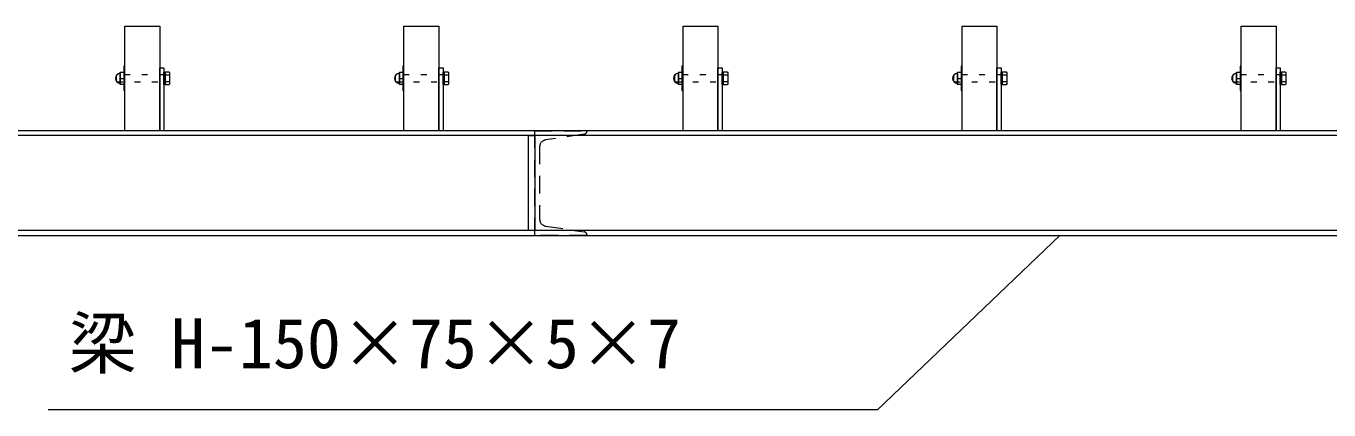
# Model space of a CAD drawing. Units: millimetres, scale not verified. Extents: x -11700 to 11700, y -8360 to 8374.
# Drawn here: x -4979 to -3111, y 5759 to 6309 of the extents above; entities that cross this region are included whole.
import ezdxf
from ezdxf.enums import TextEntityAlignment as Align

# ---------------------------------------------------------------- set-up
doc = ezdxf.new("R2010")
doc.units = ezdxf.units.MM
doc.header["$LTSCALE"] = 60
doc.linetypes.add('USER4', pattern=[0.694427, 0.416718, -0.27771])
doc.linetypes.add('USER5', pattern=[0.416565, 0.138855, -0.27771])
doc.layers.add('0-1_IMPORTED', color=30, linetype='Continuous', lineweight=18)
doc.styles.add('ＭＳ ゴシック', font='')
doc.styles.get('ＭＳ ゴシック').set_extended_font_data('MS Gothic')

msp = doc.modelspace()

# ---------------------------------------------------------------- linework, layer by layer
at = {"layer": '0-1_IMPORTED'}
for p, q in [((-4843.46, 6241.38), (-4843.46, 6227.08)), ((-4773.57, 6238.85), (-4779.36, 6238.85)), ((-4443.46, 6241.38), (-4443.46, 6227.08)), ((-4373.57, 6238.85), (-4379.36, 6238.85)), ((-4043.46, 6241.38), (-4043.46, 6227.08)), ((-3973.57, 6238.85), (-3979.36, 6238.85)), ((-3643.46, 6241.38), (-3643.46, 6227.08)), ((-3573.57, 6238.85), (-3579.36, 6238.85)), ((-3243.46, 6241.38), (-3243.46, 6227.08)), ((-3173.57, 6238.85), (-3179.36, 6238.85)), ((-4842.75, 6234.23), (-4839.18, 6234.23)), ((-4779.36, 6229.61), (-4773.57, 6229.61)), ((-4442.75, 6234.23), (-4439.18, 6234.23)), ((-4379.36, 6229.61), (-4373.57, 6229.61)), ((-4042.75, 6234.23), (-4039.18, 6234.23)), ((-3979.36, 6229.61), (-3973.57, 6229.61)), ((-3642.75, 6234.23), (-3639.18, 6234.23)), ((-3579.36, 6229.61), (-3573.57, 6229.61)), ((-3242.75, 6234.23), (-3239.18, 6234.23)), ((-3179.36, 6229.61), (-3173.57, 6229.61)), ((-1111.96, 6152.23), (-5611.96, 6152.23)), ((-1111.96, 6016.23), (-5611.96, 6016.23))]:
    msp.add_line(p, q, dxfattribs=at)
at = {"layer": '0-1_IMPORTED', "linetype": 'USER4'}
for p, q in [((-4178.72, 6154.2), (-4233.94, 6145.95)), ((-4242.46, 6136.06), (-4242.46, 6032.41)), ((-4233.94, 6022.52), (-4178.72, 6014.26))]:
    msp.add_line(p, q, dxfattribs=at)
at = {"layer": '0-1_IMPORTED', "color": 1}
for q in [(-3496.72, 6009.23), (-4946.76, 5758.98)]:
    msp.add_line((-3758.07, 5758.98), q, dxfattribs=at)
at = {"layer": '0-1_IMPORTED'}
for points in [[(-4836.96, 6309.23), (-4786.96, 6309.23), (-4786.96, 6159.23), (-4836.96, 6159.23)], [(-4436.96, 6309.23), (-4386.96, 6309.23), (-4386.96, 6159.23), (-4436.96, 6159.23)], [(-4036.96, 6309.23), (-3986.96, 6309.23), (-3986.96, 6159.23), (-4036.96, 6159.23)], [(-3636.96, 6309.23), (-3586.96, 6309.23), (-3586.96, 6159.23), (-3636.96, 6159.23)], [(-3236.96, 6309.23), (-3186.96, 6309.23), (-3186.96, 6159.23), (-3236.96, 6159.23)], [(-4843.46, 6243.23), (-4838.46, 6243.23), (-4838.46, 6225.23), (-4843.46, 6225.23)], [(-4836.96, 6251.73), (-4838.46, 6251.73), (-4838.46, 6216.73), (-4836.96, 6216.73)], [(-4786.96, 6249.23), (-4780.96, 6249.23), (-4780.96, 6159.23), (-4786.96, 6159.23)], [(-4780.96, 6243.23), (-4779.36, 6243.23), (-4779.36, 6225.23), (-4780.96, 6225.23)], [(-4779.36, 6243.47), (-4773.57, 6243.47), (-4772.85, 6242.23), (-4772.85, 6226.23), (-4773.57, 6224.99), (-4779.36, 6224.99)], [(-4443.46, 6243.23), (-4438.46, 6243.23), (-4438.46, 6225.23), (-4443.46, 6225.23)], [(-4436.96, 6251.73), (-4438.46, 6251.73), (-4438.46, 6216.73), (-4436.96, 6216.73)], [(-4386.96, 6249.23), (-4380.96, 6249.23), (-4380.96, 6159.23), (-4386.96, 6159.23)], [(-4380.96, 6243.23), (-4379.36, 6243.23), (-4379.36, 6225.23), (-4380.96, 6225.23)], [(-4379.36, 6243.47), (-4373.57, 6243.47), (-4372.85, 6242.23), (-4372.85, 6226.23), (-4373.57, 6224.99), (-4379.36, 6224.99)], [(-4043.46, 6243.23), (-4038.46, 6243.23), (-4038.46, 6225.23), (-4043.46, 6225.23)], [(-4036.96, 6251.73), (-4038.46, 6251.73), (-4038.46, 6216.73), (-4036.96, 6216.73)], [(-3986.96, 6249.23), (-3980.96, 6249.23), (-3980.96, 6159.23), (-3986.96, 6159.23)], [(-3980.96, 6243.23), (-3979.36, 6243.23), (-3979.36, 6225.23), (-3980.96, 6225.23)], [(-3979.36, 6243.47), (-3973.57, 6243.47), (-3972.85, 6242.23), (-3972.85, 6226.23), (-3973.57, 6224.99), (-3979.36, 6224.99)], [(-3643.46, 6243.23), (-3638.46, 6243.23), (-3638.46, 6225.23), (-3643.46, 6225.23)], [(-3636.96, 6251.73), (-3638.46, 6251.73), (-3638.46, 6216.73), (-3636.96, 6216.73)], [(-3586.96, 6249.23), (-3580.96, 6249.23), (-3580.96, 6159.23), (-3586.96, 6159.23)], [(-3580.96, 6243.23), (-3579.36, 6243.23), (-3579.36, 6225.23), (-3580.96, 6225.23)], [(-3579.36, 6243.47), (-3573.57, 6243.47), (-3572.85, 6242.23), (-3572.85, 6226.23), (-3573.57, 6224.99), (-3579.36, 6224.99)], [(-3243.46, 6243.23), (-3238.46, 6243.23), (-3238.46, 6225.23), (-3243.46, 6225.23)], [(-3236.96, 6251.73), (-3238.46, 6251.73), (-3238.46, 6216.73), (-3236.96, 6216.73)], [(-3186.96, 6249.23), (-3180.96, 6249.23), (-3180.96, 6159.23), (-3186.96, 6159.23)], [(-3180.96, 6243.23), (-3179.36, 6243.23), (-3179.36, 6225.23), (-3180.96, 6225.23)], [(-3179.36, 6243.47), (-3173.57, 6243.47), (-3172.85, 6242.23), (-3172.85, 6226.23), (-3173.57, 6224.99), (-3179.36, 6224.99)], [(-1111.96, 6159.23), (-5611.96, 6159.23), (-5611.96, 6009.23), (-1111.96, 6009.23)], [(-4258.46, 6152.23), (-4249.46, 6152.23), (-4249.46, 6016.23), (-4258.46, 6016.23)]]:
    msp.add_lwpolyline(points, close=True, dxfattribs=at)
at = {"layer": '0-1_IMPORTED', "linetype": 'USER5'}
for points in [[(-4779.36, 6239.23), (-4848.06, 6239.23), (-4849.36, 6237.93), (-4849.36, 6230.53), (-4848.06, 6229.23), (-4779.36, 6229.23)], [(-4379.36, 6239.23), (-4448.06, 6239.23), (-4449.36, 6237.93), (-4449.36, 6230.53), (-4448.06, 6229.23), (-4379.36, 6229.23)], [(-3979.36, 6239.23), (-4048.06, 6239.23), (-4049.36, 6237.93), (-4049.36, 6230.53), (-4048.06, 6229.23), (-3979.36, 6229.23)], [(-3579.36, 6239.23), (-3648.06, 6239.23), (-3649.36, 6237.93), (-3649.36, 6230.53), (-3648.06, 6229.23), (-3579.36, 6229.23)], [(-3179.36, 6239.23), (-3248.06, 6239.23), (-3249.36, 6237.93), (-3249.36, 6230.53), (-3248.06, 6229.23), (-3179.36, 6229.23)]]:
    msp.add_lwpolyline(points, dxfattribs=at)
at = {"layer": '0-1_IMPORTED', "linetype": 'USER4'}
for points in [[(-4249.46, 6009.23), (-4249.46, 6159.23), (-4174.46, 6159.23), (-4174.46, 6159.14)], [(-4174.46, 6009.32), (-4174.46, 6009.23), (-4249.46, 6009.23)]]:
    msp.add_lwpolyline(points, dxfattribs=at)
at = {"layer": '0-1_IMPORTED'}
for centre, start, end in [((-4843.46, 6234.23), 90, 180), ((-4443.46, 6234.23), 90, 180), ((-4043.46, 6234.23), 90, 180), ((-3643.46, 6234.23), 90, 180), ((-3243.46, 6234.23), 90, 180), ((-4843.46, 6234.23), 180, 270), ((-4443.46, 6234.23), 180, 270), ((-4043.46, 6234.23), 180, 270), ((-3643.46, 6234.23), 180, 270), ((-3243.46, 6234.23), 180, 270)]:
    msp.add_arc(centre, 7.15, start, end, dxfattribs=at)
at = {"layer": '0-1_IMPORTED', "linetype": 'USER4'}
for centre, radius, start, end in [((-4232.46, 6136.06), 10, 98.5, 180), ((-4179.46, 6159.14), 5, 278.5, 360), ((-4232.46, 6032.41), 10, 180, 261.5), ((-4179.46, 6009.32), 5, 360, 81.5)]:
    msp.add_arc(centre, radius, start, end, dxfattribs=at)

# ---------------------------------------------------------------- texts
at = {"layer": '0-1_IMPORTED', "color": 7, "style": 'ＭＳ ゴシック'}
msp.add_text('梁 H-150×75×5×7', height=71.65, dxfattribs=at).set_placement((-4917.5, 5797.28), align=Align.BOTTOM_LEFT)

doc.saveas('drawing.dxf')
